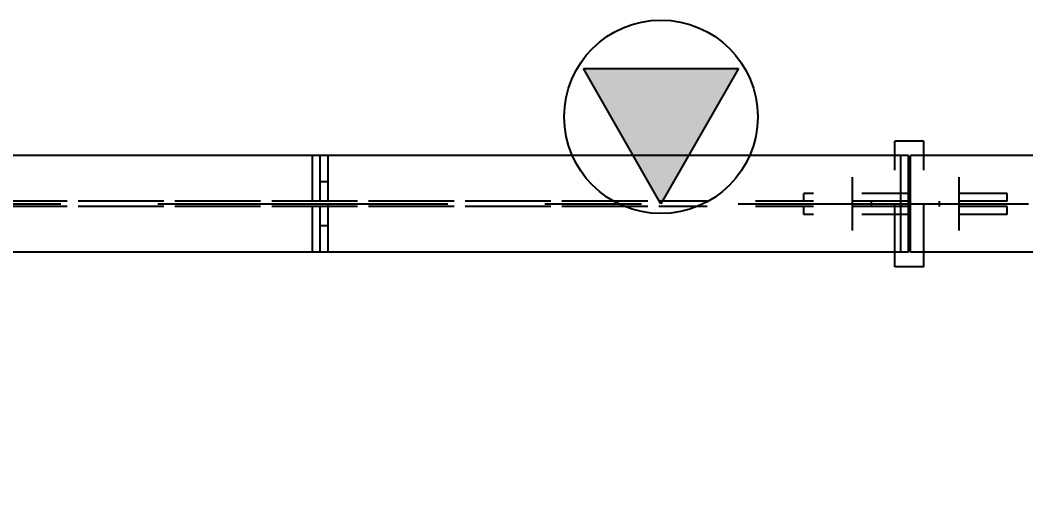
# Model space of a CAD drawing. Header units: millimetres. Extents: x 0 to 594, y 0 to 420.
# Drawn here: x 539.49 to 549.89, y 161.18 to 166.18 of the extents above; entities that cross this region are included whole.
import ezdxf

# ---------------------------------------------------------------- set-up
doc = ezdxf.new("R2010")
doc.units = ezdxf.units.MM
doc.header["$MEASUREMENT"] = 0
for name, pattern in [('XKITLINE00', [0]), ('XKITLINE02', [4, 2, -2]), ('XKITLINE03', [6, 3, -1, 1, -1]), ('XKITLINE04', [3, 0.5, -0.5, 0.5, -0.5, 0.5, -0.5])]:
    doc.linetypes.add(name, pattern=pattern)
for name, color, linetype in [('dimension', 7, 'Continuous'), ('grid', 7, 'Continuous'), ('part1', 7, 'Continuous')]:
    doc.layers.add(name, color=color, linetype=linetype)
doc.styles.add('STYLE_1', font='arial.ttf', dxfattribs={"height": 0.2})

# ---------------------------------------------------------------- blocks, each defined once
blk = doc.blocks.new('*D3196')
at = {"layer": 'dimension', "color": 1, "linetype": 'XKITLINE00'}
for p, q in [((1705.377, 1704.627), (1705.377, 1693.638)), ((1718.377, 1701.281), (1718.377, 1693.638)), ((1705.999, 1696.02), (1704.755, 1694.776)), ((1718.999, 1696.02), (1717.755, 1694.776)), ((1705.377, 1695.398), (1718.377, 1695.398))]:
    blk.add_line(p, q, dxfattribs=at)
at = {"layer": 'dimension', "color": 1, "style": 'STYLE_1', "width": 0.9}
blk.add_text('1300', height=2.2, dxfattribs=at).set_placement((1708.614, 1696.438))
blk = doc.blocks.new('*D3198')
at = {"layer": 'grid', "color": 4, "linetype": 'XKITLINE03'}
blk.add_line((1677.349, 1703.434), (1732.535, 1703.434), dxfattribs=at)
blk = doc.blocks.new('*D3238')
at = {"layer": 'part1', "color": 0, "linetype": 'XKITLINE00'}
for p, q in [((1712.55, 1703.434), (1711.75, 1704.834)), ((1711.75, 1704.834), (1713.35, 1704.834)), ((1713.35, 1704.834), (1712.55, 1703.434)), ((1704.877, 1702.934), (1704.877, 1703.934)), ((1715.107, 1703.934), (1704.877, 1703.934)), ((1715.027, 1702.934), (1715.027, 1703.934)), ((1715.107, 1702.934), (1715.107, 1703.934)), ((1715.107, 1702.934), (1704.877, 1702.934))]:
    blk.add_line(p, q, dxfattribs=at)
at = {"layer": 'part1', "color": 2, "linetype": 'XKITLINE04'}
for p, q in [((1715.027, 1703.461), (1704.877, 1703.461)), ((1714.727, 1703.406), (1714.727, 1703.461)), ((1714.975, 1703.461), (1714.732, 1703.461)), ((1715.027, 1703.406), (1704.877, 1703.406)), ((1709.109, 1703.406), (1704.877, 1703.406)), ((1715.107, 1702.934), (1715.107, 1703.406))]:
    blk.add_line(p, q, dxfattribs=at)
at = {"layer": 'part1', "color": 0, "linetype": 'XKITLINE00'}
blk.add_circle((1712.55, 1704.334), 1, dxfattribs=at)
at = {"layer": 'part1', "color": 0}
blk.add_solid([(1711.75, 1704.834), (1713.35, 1704.834), (1711.75, 1704.834), (1712.55, 1703.434)], dxfattribs=at)
blk = doc.blocks.new('*D3247')
at = {"layer": 'part1', "color": 2, "linetype": 'XKITLINE04'}
for p, q in [((1716.127, 1703.406), (1714.027, 1703.406)), ((1714.027, 1703.326), (1714.027, 1703.406)), ((1716.127, 1703.326), (1714.027, 1703.326)), ((1716.127, 1703.326), (1716.127, 1703.406))]:
    blk.add_line(p, q, dxfattribs=at)
blk = doc.blocks.new('*D3248')
at = {"layer": 'part1', "color": 2, "linetype": 'XKITLINE04'}
for p, q in [((1709.109, 1703.406), (1709.029, 1703.406)), ((1709.029, 1702.934), (1709.029, 1703.406)), ((1709.109, 1702.934), (1709.109, 1703.406)), ((1709.109, 1703.206), (1709.029, 1703.206)), ((1709.109, 1702.934), (1709.029, 1702.934))]:
    blk.add_line(p, q, dxfattribs=at)
blk = doc.blocks.new('*D3254')
at = {"layer": 'part1', "color": 2, "linetype": 'XKITLINE04'}
for p, q in [((1705.109, 1702.934), (1705.109, 1703.934)), ((1708.733, 1703.934), (1705.109, 1703.934)), ((1705.269, 1703.461), (1705.269, 1703.934)), ((1712.573, 1703.934), (1708.949, 1703.934)), ((1708.949, 1703.461), (1708.949, 1703.934)), ((1709.109, 1702.934), (1709.109, 1703.934)), ((1712.413, 1703.461), (1705.269, 1703.461)), ((1705.269, 1702.934), (1705.269, 1703.406)), ((1712.413, 1703.406), (1705.269, 1703.406)), ((1708.949, 1702.934), (1708.949, 1703.406)), ((1708.733, 1702.934), (1705.109, 1702.934)), ((1712.573, 1702.934), (1708.949, 1702.934))]:
    blk.add_line(p, q, dxfattribs=at)
blk = doc.blocks.new('*D3255')
at = {"layer": 'part1', "color": 2, "linetype": 'XKITLINE04'}
for p, q in [((1709.029, 1703.461), (1709.029, 1703.934)), ((1709.109, 1703.934), (1709.029, 1703.934)), ((1709.109, 1703.461), (1709.109, 1703.934)), ((1709.109, 1703.661), (1709.029, 1703.661)), ((1709.109, 1703.461), (1709.029, 1703.461))]:
    blk.add_line(p, q, dxfattribs=at)
blk = doc.blocks.new('*D3256')
at = {"layer": 'part1', "color": 0, "linetype": 'XKITLINE00'}
for p, q in [((1715.127, 1702.934), (1715.127, 1703.934)), ((1717.007, 1703.934), (1715.127, 1703.934)), ((1717.007, 1702.934), (1715.127, 1702.934))]:
    blk.add_line(p, q, dxfattribs=at)
at = {"layer": 'part1', "color": 2, "linetype": 'XKITLINE04'}
for p, q in [((1717.127, 1703.934), (1717.007, 1703.934)), ((1717.127, 1702.934), (1717.127, 1703.934)), ((1717.127, 1703.461), (1715.127, 1703.461)), ((1715.427, 1703.406), (1715.427, 1703.461)), ((1717.127, 1703.406), (1715.127, 1703.406)), ((1717.127, 1702.934), (1715.427, 1702.934))]:
    blk.add_line(p, q, dxfattribs=at)
blk = doc.blocks.new('*D3257')
at = {"layer": 'part1', "color": 2, "linetype": 'XKITLINE04'}
for p, q in [((1716.127, 1703.541), (1714.027, 1703.541)), ((1714.027, 1703.461), (1714.027, 1703.541)), ((1716.127, 1703.461), (1716.127, 1703.541)), ((1716.127, 1703.461), (1714.027, 1703.461))]:
    blk.add_line(p, q, dxfattribs=at)
blk = doc.blocks.new('*D3258')
at = {"layer": 'part1', "color": 0, "linetype": 'XKITLINE02'}
blk.add_line((1714.527, 1703.709), (1714.527, 1703.159), dxfattribs=at)
blk.add_line((1714.527, 1703.709), (1714.527, 1703.159), dxfattribs=at)
blk = doc.blocks.new('*D3259')
at = {"layer": 'part1', "color": 0, "linetype": 'XKITLINE02'}
blk.add_line((1715.627, 1703.709), (1715.627, 1703.159), dxfattribs=at)
blk.add_line((1715.627, 1703.709), (1715.627, 1703.159), dxfattribs=at)
blk = doc.blocks.new('*D3260')
at = {"layer": 'part1', "color": 0, "linetype": 'XKITLINE00'}
for p, q in [((1715.267, 1704.084), (1714.967, 1704.084)), ((1714.967, 1703.934), (1714.967, 1704.084)), ((1715.267, 1703.934), (1715.267, 1704.084)), ((1714.967, 1702.784), (1714.967, 1702.934)), ((1715.267, 1702.784), (1715.267, 1702.934)), ((1715.267, 1702.784), (1714.967, 1702.784))]:
    blk.add_line(p, q, dxfattribs=at)
at = {"layer": 'part1', "color": 2, "linetype": 'XKITLINE04'}
for p, q in [((1714.967, 1702.934), (1714.967, 1703.934)), ((1715.267, 1702.934), (1715.267, 1703.934))]:
    blk.add_line(p, q, dxfattribs=at)
blk = doc.blocks.new('*D3261')
at = {"layer": 'part1', "color": 2, "linetype": 'XKITLINE04'}
for p, q in [((1715.267, 1704.084), (1714.967, 1704.084)), ((1714.967, 1702.784), (1714.967, 1704.084)), ((1715.267, 1702.784), (1715.267, 1704.084)), ((1715.267, 1702.784), (1714.967, 1702.784))]:
    blk.add_line(p, q, dxfattribs=at)

msp = doc.modelspace()

# ---------------------------------------------------------------- block references
at = {"layer": 'dimension'}
msp.add_blockref('*D3196', (-1166.435, -1539.151), dxfattribs=at)
at = {"layer": 'grid'}
msp.add_blockref('*D3198', (-1166.435, -1539.151), dxfattribs=at)
at = {"layer": 'part1'}
for name in ['*D3238', '*D3260', '*D3261', '*D3254', '*D3255', '*D3256', '*D3258', '*D3259', '*D3257', '*D3248', '*D3247']:
    msp.add_blockref(name, (-1166.435, -1539.151), dxfattribs=at)

doc.saveas('drawing.dxf')
